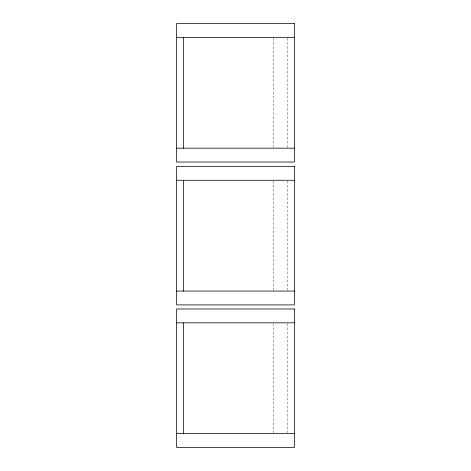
<?xml version="1.0" encoding="UTF-8"?>
<svg xmlns="http://www.w3.org/2000/svg" width="471" height="471" viewBox="0 0 471 471"><rect width="100%" height="100%" fill="white"/><g stroke="black" fill="none" stroke-linecap="round" stroke-linejoin="round"><path stroke-width="0.35" stroke-dasharray="2.35 1.77" d="M287.428 38.133L287.428 147.447M287.428 181.011L287.428 290.324M287.428 323.553L287.428 432.867M273.58 38.133L273.58 147.447M273.58 181.011L273.58 290.324M273.58 323.553L273.58 432.867"/><path stroke-width="0.71" d="M176.649 37.397L294.351 37.397M176.649 148.177L294.351 148.177M176.649 180.281L294.351 180.281M176.649 291.06L294.351 291.06M176.649 322.823L294.351 322.823M176.649 433.603L294.351 433.603M183.572 37.397L183.572 148.177M183.572 180.281L183.572 291.06M183.572 322.823L183.572 433.603M294.351 23.55L176.649 23.55L176.649 162.024L294.351 162.024L294.351 23.55M294.351 166.434L176.649 166.434L176.649 304.908L294.351 304.908L294.351 166.434M294.351 308.976L176.649 308.976L176.649 447.45L294.351 447.45L294.351 308.976"/></g></svg>
